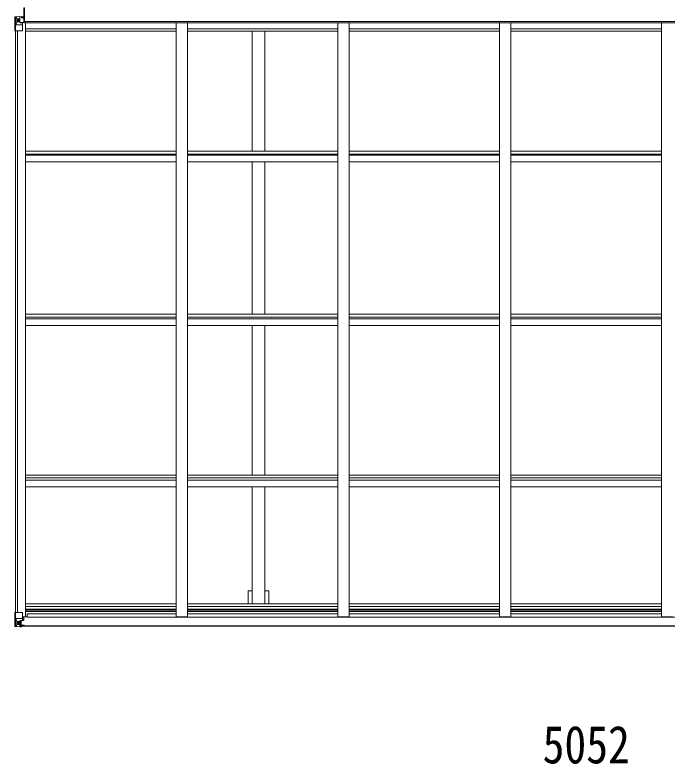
# Model space of a CAD drawing. Units: millimetres at full size; details may follow other scales. Extents: x -9783 to 33754, y -10064 to 6752.
# Drawn here: x 1770 to 4656, y 156 to 3472 of the extents above; entities that cross this region are included whole.
import ezdxf
from ezdxf.enums import TextEntityAlignment as Align

# ---------------------------------------------------------------- set-up
doc = ezdxf.new("R2010")
doc.units = ezdxf.units.MM
doc.header["$LTSCALE"] = 35
for name, color, linetype, lineweight in [('0-1_本体', 4, 'Continuous', 9), ('0-2_部品', 7, 'Continuous', 9), ('0-7_合掌部品', 3, 'Continuous', 9), ('0-A_寸法', 6, 'Continuous', 9)]:
    doc.layers.add(name, color=color, linetype=linetype, lineweight=lineweight)
doc.styles.add('ＭＳ ゴシック', font='')
doc.styles.get('ＭＳ ゴシック').set_extended_font_data('MS Gothic')

msp = doc.modelspace()

# ---------------------------------------------------------------- linework, layer by layer
at = {"layer": '0-1_本体'}
for p, q in [((1798.7, 3463.63), (1809.2, 3463.63)), ((1808.17, 3438.18), (1811.7, 3438.18)), ((6784.7, 3443.58), (1811.7, 3443.85)), ((1811.7, 3440.54), (1811.7, 3436.88)), ((6784.7, 3436.88), (1811.7, 3436.88)), ((1817.2, 3438.18), (1817.2, 808.26)), ((2483.2, 3438.18), (2483.2, 808.26)), ((2533.2, 3438.18), (2533.2, 808.26)), ((3199.2, 3438.18), (3199.2, 808.26)), ((3249.2, 3438.18), (3249.2, 808.26)), ((3915.2, 3438.18), (3915.2, 808.26)), ((3965.2, 3438.18), (3965.2, 808.26)), ((4631.2, 3438.18), (4631.2, 808.26)), ((1772.2, 3401.83), (1772.2, 826.73)), ((1781.2, 3401.83), (1781.2, 826.73)), ((1781.9, 3401.83), (1781.9, 826.73)), ((2483.2, 3410.07), (1816.62, 3410.07)), ((2483.2, 3400.94), (1816.89, 3400.94)), ((3199.2, 3410.07), (2533.2, 3410.07)), ((3199.2, 3400.94), (2533.2, 3400.94)), ((2820.7, 3400.94), (2820.7, 2869.03)), ((2875.7, 3400.94), (2875.7, 2869.03)), ((3915.2, 3410.07), (3249.2, 3410.07)), ((3915.2, 3400.94), (3249.2, 3400.94)), ((4631.2, 3410.07), (3965.2, 3410.07)), ((4631.2, 3400.94), (3965.2, 3400.94)), ((2483.2, 2869.03), (1817.2, 2869.03)), ((2483.2, 2856.01), (1817.2, 2856.01)), ((3199.2, 2869.03), (2533.2, 2869.03)), ((3199.2, 2856.01), (2533.2, 2856.01)), ((3915.2, 2869.03), (3249.2, 2869.03)), ((3915.2, 2856.01), (3249.2, 2856.01)), ((4631.2, 2869.03), (3965.2, 2869.03)), ((4631.2, 2856.01), (3965.2, 2856.01)), ((2483.2, 2851.71), (1817.2, 2851.71)), ((2483.2, 2821.96), (1817.2, 2821.96)), ((3199.2, 2851.71), (2533.2, 2851.71)), ((3199.2, 2821.96), (2533.2, 2821.96)), ((2820.7, 2821.96), (2820.7, 2147.59)), ((2875.7, 2821.96), (2875.7, 2147.59)), ((3915.2, 2851.71), (3249.2, 2851.71)), ((3915.2, 2821.96), (3249.2, 2821.96)), ((4631.2, 2851.71), (3965.2, 2851.71)), ((4631.2, 2821.96), (3965.2, 2821.96)), ((2483.2, 2147.59), (1817.2, 2147.59)), ((2483.2, 2134.63), (1817.2, 2134.63)), ((2483.2, 2127.49), (1817.2, 2127.49)), ((3199.2, 2147.59), (2533.2, 2147.59)), ((3199.2, 2134.63), (2533.2, 2134.63)), ((3199.2, 2127.49), (2533.2, 2127.49)), ((3915.2, 2147.59), (3249.2, 2147.59)), ((3915.2, 2134.63), (3249.2, 2134.63)), ((3915.2, 2127.49), (3249.2, 2127.49)), ((4631.2, 2147.59), (3965.2, 2147.59)), ((4631.2, 2134.63), (3965.2, 2134.63)), ((4631.2, 2127.49), (3965.2, 2127.49)), ((2483.2, 2098.04), (1817.2, 2098.04)), ((3199.2, 2098.04), (2533.2, 2098.04)), ((2820.7, 2098.04), (2820.7, 1435.22)), ((2875.7, 2098.04), (2875.7, 1435.22)), ((3915.2, 2098.04), (3249.2, 2098.04)), ((4631.2, 2098.04), (3965.2, 2098.04)), ((2483.2, 1435.22), (1817.2, 1435.22)), ((3199.2, 1435.22), (2533.2, 1435.22)), ((3915.2, 1435.22), (3249.2, 1435.22)), ((4631.2, 1435.22), (3965.2, 1435.22)), ((2483.2, 1422.38), (1817.2, 1422.38)), ((2483.2, 1412.23), (1817.2, 1412.23)), ((3199.2, 1422.38), (2533.2, 1422.38)), ((3199.2, 1412.23), (2533.2, 1412.23)), ((3915.2, 1422.38), (3249.2, 1422.38)), ((3915.2, 1412.23), (3249.2, 1412.23)), ((4631.2, 1422.38), (3965.2, 1422.38)), ((4631.2, 1412.23), (3965.2, 1412.23)), ((2483.2, 1383.26), (1817.2, 1383.26)), ((3199.2, 1383.26), (2533.2, 1383.26)), ((2820.7, 1383.26), (2820.7, 865.7)), ((2875.7, 1383.26), (2875.7, 865.7)), ((3915.2, 1383.26), (3249.2, 1383.26)), ((4631.2, 1383.26), (3965.2, 1383.26)), ((2893.4, 921.97), (2875.7, 921.97)), ((2893.4, 921.97), (2893.4, 865.7)), ((2483.2, 865.7), (1817.2, 865.7)), ((3199.2, 865.7), (2533.2, 865.7)), ((3915.2, 865.7), (3249.2, 865.7)), ((4631.2, 865.7), (3965.2, 865.7)), ((2483.2, 852.87), (1817.2, 852.87)), ((2483.2, 841.53), (1817.2, 841.53)), ((1817.2, 837.74), (2483.2, 837.74)), ((2483.2, 830.67), (1817.2, 830.67)), ((3199.2, 852.87), (2533.2, 852.87)), ((3199.2, 841.53), (2533.2, 841.53)), ((2533.2, 837.74), (3199.2, 837.74)), ((3199.2, 830.67), (2533.2, 830.67)), ((3915.2, 852.87), (3249.2, 852.87)), ((3915.2, 841.53), (3249.2, 841.53)), ((3249.2, 837.74), (3915.2, 837.74)), ((3915.2, 830.67), (3249.2, 830.67)), ((4631.2, 852.87), (3965.2, 852.87)), ((4631.2, 841.53), (3965.2, 841.53)), ((3965.2, 837.74), (4631.2, 837.74)), ((4631.2, 830.67), (3965.2, 830.67)), ((1804.2, 808.26), (1817.2, 808.26)), ((1824.7, 821.3), (1824.7, 806.23)), ((2483.2, 821.3), (1824.7, 821.3)), ((1824.7, 806.23), (6771.7, 806.23)), ((2483.2, 808.26), (2533.2, 808.26)), ((3199.2, 821.3), (2533.2, 821.3)), ((3199.2, 808.26), (3249.2, 808.26)), ((3915.2, 821.3), (3249.2, 821.3)), ((3915.2, 808.26), (3965.2, 808.26)), ((4631.2, 821.3), (3965.2, 821.3)), ((4631.2, 808.26), (4681.2, 808.26)), ((6802.71, 768.03), (1793.7, 768.03)), ((6802.7, 765.97), (1793.7, 765.97))]:
    msp.add_line(p, q, dxfattribs=at)
msp.add_lwpolyline([(2820.7, 921.97), (2803, 921.97), (2803, 865.7)], dxfattribs=at)
at = {"layer": '0-2_部品'}
for p, q in [((1773.05, 826.73), (1803.2, 826.73)), ((1773.05, 826.73), (1773.05, 766.15)), ((1773.59, 799.85), (1780.2, 800.07)), ((1773.59, 799.85), (1777.74, 787.77)), ((1780.2, 800.07), (1804.2, 800.07)), ((1804.2, 825.73), (1804.2, 792.64)), ((1824.7, 807.47), (1804.2, 807.47)), ((1808.7, 803.73), (1804.2, 803.73)), ((1808.7, 807.47), (1808.7, 791.87)), ((1770.2, 766.03), (1770.2, 766.06)), ((1771.14, 765.07), (1771.14, 765.03)), ((1771.14, 765.02), (1771.14, 765.02)), ((1780.11, 764.64), (1772.19, 765.11)), ((1773.05, 766.08), (1773.05, 766.15)), ((1777.02, 769.53), (1774.28, 765.86)), ((1780.2, 786.54), (1777.87, 786.5)), ((1777.87, 786.5), (1777.87, 773.03)), ((1777.87, 773.03), (1780.2, 772.97)), ((1780.2, 786.54), (1780.2, 786.53)), ((1780.2, 786.53), (1792.2, 786.53)), ((1780.2, 772.98), (1792.2, 772.98)), ((1792.2, 763.85), (1780.2, 764.63)), ((1785.68, 780.17), (1785.68, 781.13)), ((1791.2, 772.98), (1792.2, 772.98)), ((1792.2, 789.83), (1792.2, 763.73)), ((1793.7, 786.53), (1792.2, 786.53)), ((1793.7, 772.98), (1792.2, 772.98)), ((1793.7, 769.44), (1792.2, 769.44)), ((1792.2, 764.62), (1798.7, 764.22)), ((1798.7, 763.34), (1792.2, 763.73)), ((1803.38, 792.38), (1793.03, 790.72)), ((1793.03, 790.09), (1803.38, 791.74)), ((1793.03, 790.72), (1793.03, 790.09)), ((1797.7, 782.94), (1793.7, 782.94)), ((1797.7, 774.73), (1793.7, 774.73)), ((1794.2, 769.8), (1793.7, 769.8)), ((1798.7, 765.15), (1793.7, 765.23)), ((1793.81, 771.1), (1797.7, 771.1)), ((1794.2, 770.89), (1794.2, 770.73)), ((1794.2, 770.73), (1794.2, 770.73)), ((1804.2, 770.64), (1794.2, 770.73)), ((1794.2, 768.78), (1794.2, 770.73)), ((1802.2, 768.8), (1794.2, 768.8)), ((1802.2, 768.78), (1794.2, 768.78)), ((1797.7, 790.84), (1797.7, 770.87)), ((1798.7, 765.15), (1798.7, 765.97)), ((1798.7, 764.74), (1798.7, 765.15)), ((1798.7, 764.74), (1798.7, 764.22)), ((1798.7, 764.22), (1798.7, 763.34)), ((1803.38, 791.74), (1803.38, 792.38)), ((1803.66, 791.82), (1807.7, 791.86)), ((1803.7, 765.53), (1803.7, 765.97)), ((1804, 765.53), (1803.7, 765.53)), ((1804, 765.53), (1805.69, 765.97)), ((1804.2, 770.64), (1804.2, 769.03)), ((1804.2, 769.03), (1809.2, 769.03)), ((1807.7, 793.59), (1808.7, 793.59)), ((1808.7, 791.87), (1807.7, 791.86)), ((1809.2, 768.03), (1809.2, 769.03)), ((1809.2, 769.03), (1810.2, 769.03)), ((1810.2, 770.72), (1810.2, 770.6)), ((1810.2, 769.03), (1810.2, 770.6)), ((1810.2, 769.03), (1810.2, 768.03))]:
    msp.add_line(p, q, dxfattribs=at)
for points in [[(1770.2, 766.06), (1770.2, 826.73), (1773.05, 826.73)], [(1771.14, 765.02), (1780.2, 764.47), (1792.2, 763.73)], [(1783.76, 779.21), (1782.8, 779.21), (1782.8, 778.25), (1783.76, 778.25)], [(1785.68, 781.13), (1784.72, 781.13), (1784.72, 780.17)], [(1784.72, 777.29), (1784.72, 776.33), (1785.68, 776.33), (1785.68, 777.29)], [(1786.64, 778.25), (1787.6, 778.25), (1787.6, 779.21), (1786.64, 779.21)], [(1798.7, 764.74), (1793.7, 764.74), (1793.7, 790.2)], [(1809.2, 770.76), (1794.2, 770.89), (1794.2, 770.89)], [(1794.2, 769.8), (1802.2, 769.8), (1802.2, 768.03)], [(1807.7, 791.86), (1807.7, 793.59), (1804.2, 793.61)], [(1804.2, 770.64), (1804.2, 770.65), (1810.2, 770.6)]]:
    msp.add_lwpolyline(points, dxfattribs=at)
msp.add_circle((1785.2, 778.73), 5.3, dxfattribs=at)
for centre, radius, start, end in [((1803.2, 825.73), 1, 0, 90), ((1771.2, 766.06), 0.999, 180.04917, 266.5576), ((1771.2, 766.03), 0.999, 180.04917, 266.5576), ((1771.2, 766.02), 1, 179.99921, 266.49983), ((1772.36, 752.42), 12.7, 84.89689, 90.75534), ((1774.33, 766.03), 1.28, 177.54105, 228.82169), ((1783.76, 780.17), 0.96, 270, 0), ((1783.76, 777.29), 0.96, 0, 90), ((1786.64, 780.17), 0.96, 180, 270), ((1786.64, 777.29), 0.96, 90, 180), ((1793.14, 789.79), 0.937, 96.73234, 177.67791), ((1793.14, 789.16), 0.937, 96.73234, 177.67791), ((1794.2, 771.23), 0.5, 179.95536, 269.47105), ((1794.2, 768.3), 0.5, 89.99891, 179.99891), ((1794.2, 768.28), 0.5, 90.00309, 180.00198), ((1794.22, 771.41), 0.513, 178.95293, 268.11972), ((1803.27, 793.31), 0.937, 276.73234, 357.67791), ((1803.27, 792.67), 0.937, 276.73234, 357.67791), ((1809.34, 763.07), 7.69, 83.56574, 91.03001)]:
    msp.add_arc(centre, radius, start, end, dxfattribs=at)
for centre, major_axis, ratio, start_param, end_param in [((1774.31, 797.51), (0.85, -2.32), 0.403757, 3.0087805, 3.9744392), ((1773.14, 764.94), (2, -0.12), 0.060933, 2.0712557, 3.1453404), ((1972.14, 752.71), (201, -12.36), 0.060933, 3.1453404, 3.145839), ((1773.33, 768.04), (-0.02, -3), 0.466854, 0.125683, 0.7596956), ((1775, 773.11), (0.03, -5), 0.573921, 0.7672717, 1.551125), ((1776.47, 786.48), (0, -3), 0.468246, 1.5772882, 2.0127935), ((1698.46, 772.98), (81.75, 0), 0.061163, 6.2824128, 6.2831853)]:
    msp.add_ellipse(centre, major_axis=major_axis, ratio=ratio, start_param=start_param, end_param=end_param, dxfattribs=at)
at = {"layer": '0-7_合掌部品'}
for p, q in [((1770.2, 3462.54), (1770.2, 3401.83)), ((1771.14, 3463.5), (1771.14, 3463.54)), ((1780.11, 3463.93), (1772.19, 3463.45)), ((1773.05, 3462.48), (1773.05, 3462.41)), ((1773.05, 3401.83), (1773.05, 3462.41)), ((1777.02, 3459.04), (1774.28, 3462.71)), ((1777.87, 3455.53), (1780.2, 3455.59)), ((1777.87, 3442.06), (1777.87, 3455.53)), ((1792.2, 3464.72), (1780.2, 3463.93)), ((1780.2, 3455.59), (1792.2, 3455.59)), ((1792.2, 3438.04), (1792.2, 3464.83)), ((1798.7, 3465.23), (1798.7, 3459.28)), ((1807.7, 3459.86), (1798.7, 3459.91)), ((1808.7, 3438.99), (1808.7, 3459.14)), ((1773.59, 3428.71), (1777.74, 3440.8)), ((1773.59, 3428.71), (1780.2, 3428.5)), ((1780.2, 3442.03), (1777.87, 3442.06)), ((1780.2, 3442.03), (1780.2, 3442.03)), ((1792.2, 3442.03), (1780.2, 3442.03)), ((1780.2, 3428.5), (1804.2, 3428.5)), ((1784.72, 3448.39), (1784.72, 3447.43)), ((1792.2, 3438.04), (1798.7, 3438.04)), ((1793.03, 3437.84), (1793.03, 3438.04)), ((1803.38, 3436.19), (1793.03, 3437.84)), ((1795.73, 3438.04), (1803.38, 3436.82)), ((1798.7, 3438.04), (1807.7, 3438.08)), ((1803.38, 3436.82), (1803.38, 3436.19)), ((1804.2, 3402.83), (1804.2, 3435.93)), ((1770.2, 3401.83), (1803.2, 3401.83))]:
    msp.add_line(p, q, dxfattribs=at)
msp.add_lwpolyline([(1810.7, 3440.52), (1810.7, 3503.52), (1809.2, 3503.52), (1809.2, 3440.52)], close=True, dxfattribs=at)
for points in [[(1810.7, 3440.52), (1811.7, 3440.52), (1811.7, 3503.52), (1810.7, 3503.52)], [(1771.14, 3463.54), (1780.2, 3464.1), (1798.7, 3465.23)], [(1783.76, 3450.31), (1782.8, 3450.31), (1782.8, 3449.35), (1783.76, 3449.35)], [(1785.68, 3451.27), (1785.68, 3452.23), (1784.72, 3452.23), (1784.72, 3451.27)], [(1786.64, 3449.35), (1787.6, 3449.35), (1787.6, 3450.31), (1786.64, 3450.31)], [(1808.7, 3459.14), (1808.69, 3459.25), (1798.7, 3459.28)], [(1784.72, 3447.43), (1785.68, 3447.43), (1785.68, 3448.39)]]:
    msp.add_lwpolyline(points, dxfattribs=at)
msp.add_circle((1785.2, 3449.83), 5.3, dxfattribs=at)
for centre, radius, start, end in [((1771.2, 3462.54), 0.999, 93.4424, 179.95083), ((1771.2, 3462.54), 1, 93.50017, 180.00079), ((1771.2, 3462.5), 0.999, 93.4424, 179.95083), ((1772.36, 3476.15), 12.7, 269.24466, 275.10311), ((1774.33, 3462.54), 1.28, 131.17831, 182.45895), ((1783.76, 3451.27), 0.96, 270, 0), ((1783.76, 3448.39), 0.96, 0, 90), ((1786.64, 3451.27), 0.96, 180, 270), ((1786.64, 3448.39), 0.96, 90, 180), ((1793.14, 3438.77), 0.937, 230.93398, 263.26766), ((1803.27, 3435.89), 0.937, 2.32209, 83.26766), ((1803.27, 3435.26), 0.937, 2.32209, 83.26766), ((1803.2, 3402.83), 1, 270, 0)]:
    msp.add_arc(centre, radius, start, end, dxfattribs=at)
for centre, major_axis, ratio, start_param, end_param in [((1972.14, 3475.85), (201, 12.36), 0.060933, 3.1373463, 3.1378449), ((1773.14, 3463.62), (2, 0.12), 0.060933, 3.1378449, 4.2119296), ((1773.33, 3460.52), (-0.02, 3), 0.466854, 5.5234897, 6.1575023), ((1775, 3455.45), (0.03, 5), 0.573921, 4.7320603, 5.5159136), ((1698.46, 3455.59), (81.75, 0), 0.061163, 0, 0.0007725), ((1807.7, 3459.15), (1, -0.012), 0.707053, 0.1587743, 1.5795216), ((1774.31, 3431.06), (0.85, 2.32), 0.403757, 2.3087461, 3.2744049), ((1776.47, 3442.08), (0, 3), 0.468246, 4.2703918, 4.7058971), ((1807.7, 3438.98), (1, 0.021), 0.906239, 4.6936843, 6.2644806)]:
    msp.add_ellipse(centre, major_axis=major_axis, ratio=ratio, start_param=start_param, end_param=end_param, dxfattribs=at)

# ---------------------------------------------------------------- texts
at = {"layer": '0-A_寸法', "color": 7, "style": 'ＭＳ ゴシック', "width": 0.85}
msp.add_text('5052', height=166.8, dxfattribs=at).set_placement((4105.7, 108.65), align=Align.BOTTOM_LEFT)

doc.saveas('drawing.dxf')
